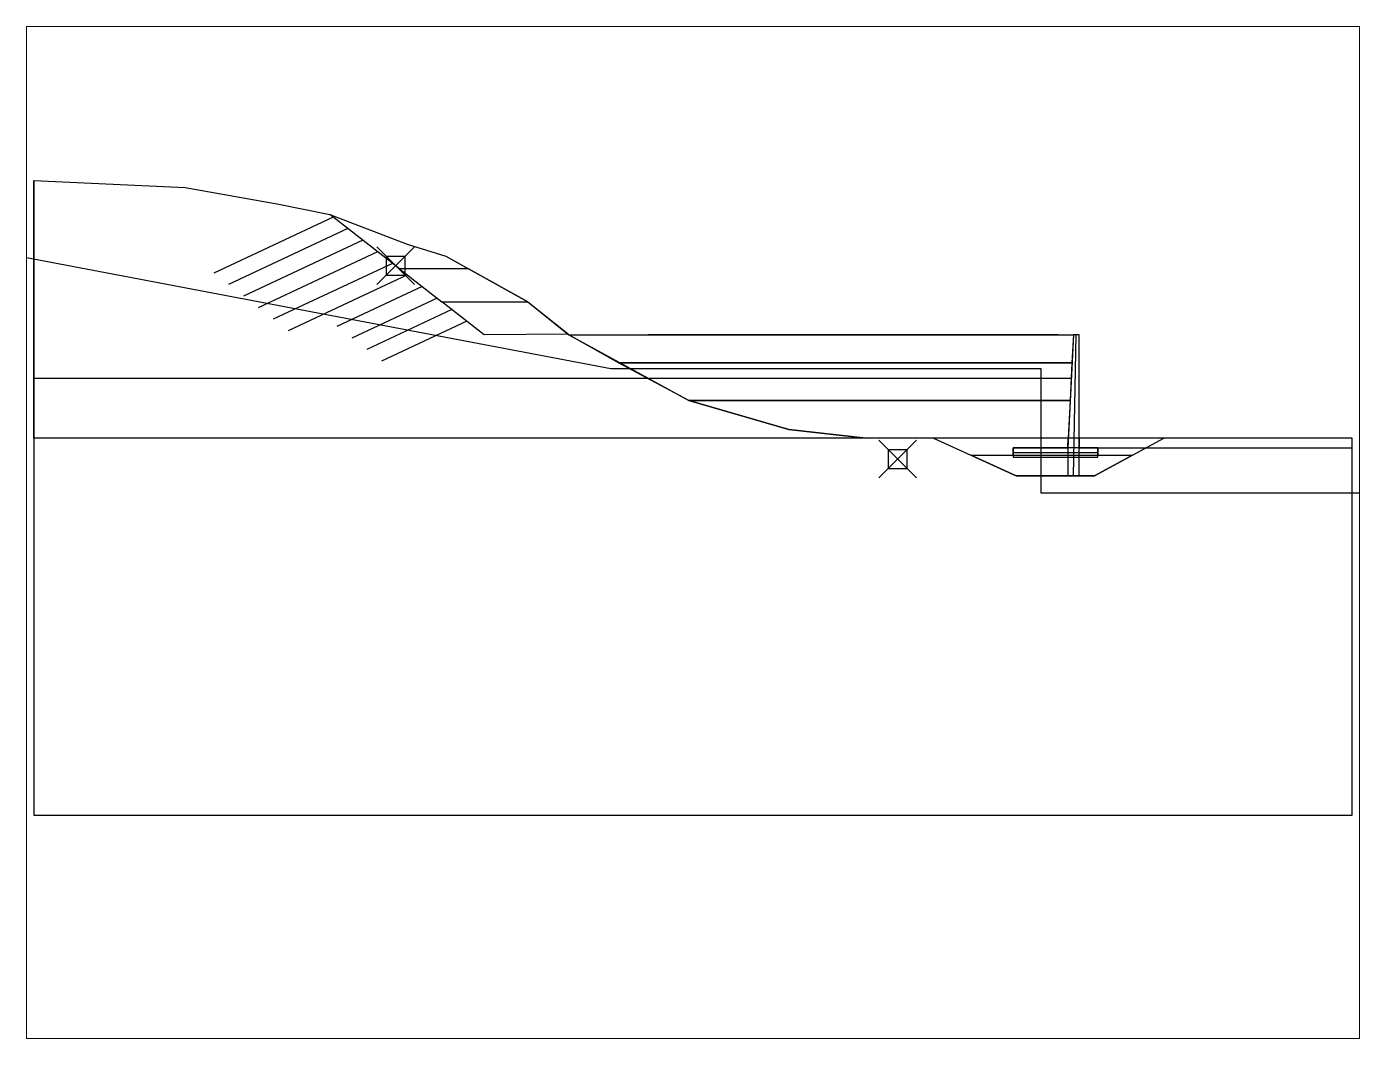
# Paper-space layout 'Layout2' of a CAD drawing. Header units: metres. Extents: x 26 to 231, y 20 to 176.
# The model-space entities are those that its viewports show. They can reach past a viewport. Long polylines and large blocks are cut down to what shows.
import ezdxf

# ---------------------------------------------------------------- set-up
doc = ezdxf.new("R2010")
doc.units = ezdxf.units.M
doc.header["$LTSCALE"] = 0.1
doc.header["$PDMODE"] = 67
for name, color, linetype in [('anc_3[soil_nail 200mm]', 53, 'Continuous'), ('curve_node', 52, 'Continuous'), ('curve_stresspoint', 121, 'Continuous'), ('cut', 230, 'Continuous'), ('fill', 100, 'Continuous'), ('load_line[10kPa]', 210, 'Continuous'), ('plate_1[dummy plate 1]', 5, 'Continuous'), ('plate_2[dummy plate 2]', 5, 'Continuous'), ('volume_profile', 4, 'Continuous'), ('waterlevel_2', 50, 'Continuous')]:
    doc.layers.add(name, color=color, linetype=linetype)
doc.layers.add('waterboundary_closed', color=210, linetype='Continuous', lineweight=30)
doc.layers.add('waterboundary_head', color=211, linetype='Continuous', lineweight=30)

msp = doc.modelspace()

# ---------------------------------------------------------------- linework, layer by layer
msp.add_line((0, 0), (0, -15))
msp.add_lwpolyline([(0, -15), (70, -15), (70, 5), (0, 5)], close=True)
at = {"layer": 'anc_3[soil_nail 200mm]', "ltscale": 0.1}
for p, q in [((15.886, 16.741), (9.547, 13.771)), ((16.675, 16.127), (10.337, 13.157)), ((17.465, 15.514), (11.126, 12.543)), ((18.254, 14.9), (11.916, 11.929)), ((19.044, 14.286), (12.705, 11.316)), ((19.833, 13.672), (13.495, 10.702)), ((20.623, 13.058), (16.095, 10.937)), ((21.412, 12.444), (16.885, 10.323)), ((22.201, 11.831), (17.674, 9.709)), ((22.991, 11.217), (18.463, 9.095))]:
    msp.add_line(p, q, dxfattribs=at)
at = {"layer": 'curve_node', "ltscale": 0.1}
msp.add_point((19.209, 14.157), dxfattribs=at)
at = {"layer": 'curve_stresspoint', "ltscale": 0.1}
msp.add_point((45.865, 3.895), dxfattribs=at)
at = {"layer": 'cut', "ltscale": 0.1}
for points in [[(21.869, 14.674), (23.084, 14), (19.411, 14), (15.713, 16.875), (19.822, 15.302)], [(23.913, 10.5), (21.662, 12.25), (26.237, 12.25), (28.388, 10.521)], [(47.778, 5), (52.167, 3), (56.315, 3), (60, 5)]]:
    msp.add_lwpolyline(points, close=True, dxfattribs=at)
msp.add_lwpolyline([(19.411, 14), (21.662, 12.25), (26.237, 12.25), (23.084, 14), (19.411, 14)], dxfattribs=at)
at = {"layer": 'fill', "ltscale": 0.1}
for points in [[(0, 5), (0, 18.678), (8.031, 18.314), (13.013, 17.419), (15.713, 16.875), (19.822, 15.302), (21.869, 14.674), (26.237, 12.25), (28.414, 10.5), (32.224, 8.4), (34.77, 7), (40.096, 5.469), (44.179, 5)], [(54.925, 5), (44.179, 5), (40.096, 5.469), (34.77, 7), (34.77, 7), (55.025, 7)]]:
    msp.add_lwpolyline(points, close=True, dxfattribs=at)
for points in [[(55.2, 10.5), (55.125, 9), (31.051, 9), (28.414, 10.5), (55.2, 10.5)], [(55.125, 9), (55.025, 7), (34.77, 7), (31.051, 9), (55.125, 9)]]:
    msp.add_lwpolyline(points, dxfattribs=at)
at = {"layer": 'load_line[10kPa]'}
msp.add_line((54.397, 10.5), (32.616, 10.5), dxfattribs=at)
at = {"layer": 'plate_1[dummy plate 1]', "ltscale": 0.1}
msp.add_line((52, 4.249), (56.5, 4.25), dxfattribs=at)
at = {"layer": 'plate_2[dummy plate 2]', "ltscale": 0.1}
msp.add_line((55.2, 3), (55.35, 10.5), dxfattribs=at)
at = {"layer": 'volume_profile', "color": 11, "ltscale": 0.1, "true_color": 0xf27172}
for points in [[(54.9, 4), (54.9, 3), (55.5, 3), (55.5, 4), (55.5, 4.5), (55.5, 10.5), (55.2, 10.5), (54.9, 4.5)], [(55.5, 4), (56.5, 4), (56.5, 4.5), (55.5, 4.5), (54.9, 4.5), (52, 4.5), (52, 4), (54.9, 4)]]:
    msp.add_lwpolyline(points, close=True, dxfattribs=at)
at = {"layer": 'volume_profile', "ltscale": 0.1}
msp.add_lwpolyline([(47.778, 5), (49.753, 4.1), (52, 4.1), (52, 4.499), (54.9, 4.5), (54.925, 5), (47.778, 5)], dxfattribs=at)
for points in [[(55.5, 4.5), (56.5, 4.5), (56.5, 4.1), (58.342, 4.1), (60, 5), (55.5, 5)], [(52.167, 3), (49.753, 4.1), (58.342, 4.1), (56.315, 3)]]:
    msp.add_lwpolyline(points, close=True, dxfattribs=at)
at = {"layer": 'waterboundary_closed', "ltscale": 0.1}
for p, q in [((0, 18.678), (0, -15)), ((70, -15), (70, 5)), ((0, -15), (70, -15))]:
    msp.add_line(p, q, dxfattribs=at)
at = {"layer": 'waterboundary_head', "ltscale": 0.1}
for p, q in [((0, 8.2), (55.085, 8.2)), ((55.5, 4.5), (70, 4.5))]:
    msp.add_line(p, q, dxfattribs=at)
at = {"layer": 'waterlevel_2', "ltscale": 0.1}
msp.add_lwpolyline([(-1.195, 14.746), (30.638, 8.698), (53.477, 8.698), (53.477, 2.102), (71.452, 2.102)], dxfattribs=at)

psp = doc.layouts.new('Layout2')

# ---------------------------------------------------------------- viewports
at = {"layer": 'fill', "ltscale": 0.1, "view_target_point": (45000, 25000)}
psp.add_viewport(center=(128.5, 97.5), size=(205.6, 156), view_center_point=(-44965, -25000), view_height=53.6965, dxfattribs=at)

doc.saveas('drawing.dxf')
